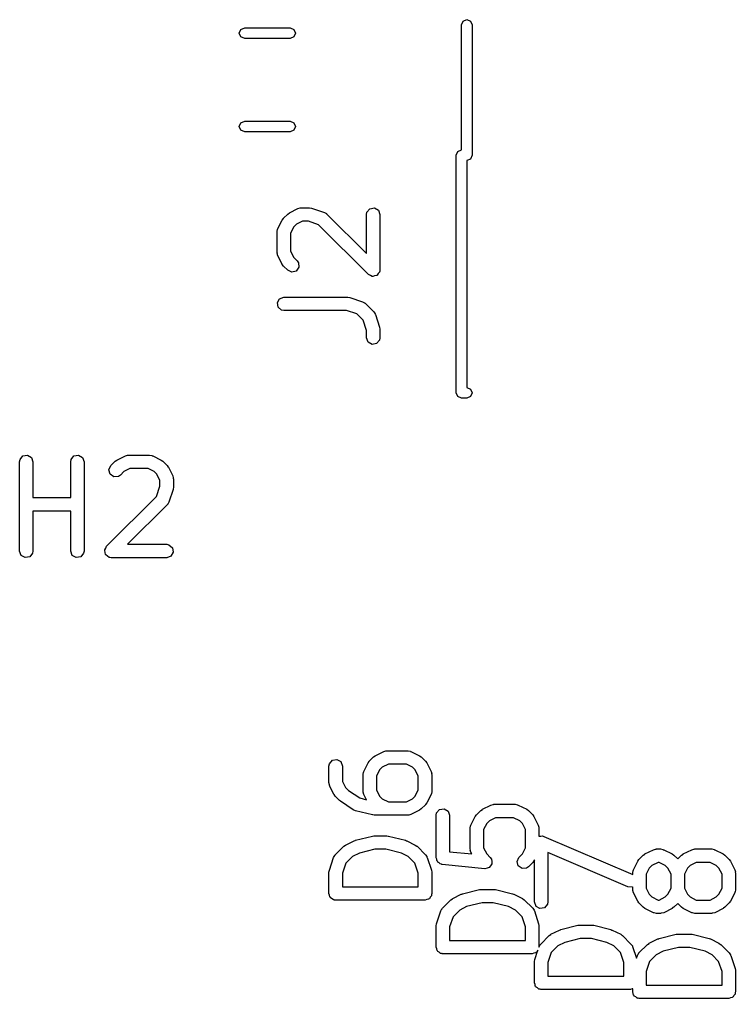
# Model space of a CAD drawing. Extents: x 116.8 to 159.2, y -137.5 to -92.6.
# Drawn here: x 128.71 to 136.73, y -137.31 to -126.35 of the extents above; entities that cross this region are included whole.
import ezdxf

# ---------------------------------------------------------------- set-up
doc = ezdxf.new("R2010")
doc.units = 0
doc.layers.add('BLACK', color=7, linetype='CONTINUOUS')

msp = doc.modelspace()

# ---------------------------------------------------------------- linework, layer by layer
at = {"layer": 'BLACK', "linetype": 'CONTINUOUS'}
for p, q in [((133.66, -126.41), (133.678, -126.368)), ((133.678, -126.368), (133.72, -126.35)), ((133.72, -126.35), (133.762, -126.368)), ((133.762, -126.368), (133.78, -126.41)), ((131.173, -126.502), (131.19, -126.46)), ((131.19, -126.545), (131.173, -126.502)), ((131.19, -126.46), (131.233, -126.442)), ((131.233, -126.442), (131.742, -126.442)), ((131.742, -126.442), (131.785, -126.46)), ((131.785, -126.46), (131.802, -126.502)), ((131.802, -126.502), (131.785, -126.545)), ((133.66, -127.81), (133.66, -126.41)), ((133.78, -126.41), (133.78, -127.87)), ((131.233, -126.562), (131.19, -126.545)), ((131.742, -126.562), (131.233, -126.562)), ((131.785, -126.545), (131.742, -126.562)), ((131.19, -127.505), (131.233, -127.487)), ((131.233, -127.487), (131.742, -127.487)), ((131.742, -127.487), (131.785, -127.505)), ((131.173, -127.547), (131.19, -127.505)), ((131.19, -127.59), (131.173, -127.547)), ((131.233, -127.607), (131.19, -127.59)), ((131.742, -127.607), (131.233, -127.607)), ((131.785, -127.59), (131.742, -127.607)), ((131.785, -127.505), (131.802, -127.547)), ((131.802, -127.547), (131.785, -127.59)), ((133.6, -127.87), (133.618, -127.828)), ((133.618, -127.828), (133.66, -127.81)), ((133.6, -130.53), (133.6, -127.87)), ((133.762, -127.912), (133.72, -127.93)), ((133.72, -127.93), (133.72, -130.47)), ((133.78, -127.87), (133.762, -127.912)), ((131.734, -128.514), (131.829, -128.466)), ((131.829, -128.466), (131.854, -128.459)), ((131.854, -128.459), (131.859, -128.46)), ((131.859, -128.46), (131.863, -128.458)), ((131.863, -128.458), (131.958, -128.458)), ((131.958, -128.458), (131.98, -128.462)), ((131.98, -128.462), (131.982, -128.462)), ((131.982, -128.462), (132.125, -128.51)), ((132.602, -128.508), (132.635, -128.468)), ((132.635, -128.468), (132.685, -128.459)), ((132.685, -128.459), (132.73, -128.485)), ((132.73, -128.485), (132.747, -128.533)), ((131.605, -128.69), (131.653, -128.595)), ((131.653, -128.595), (131.666, -128.577)), ((131.666, -128.577), (131.667, -128.576)), ((131.667, -128.576), (131.715, -128.528)), ((131.715, -128.528), (131.733, -128.515)), ((131.733, -128.515), (131.734, -128.514)), ((132.125, -128.51), (132.148, -128.522)), ((132.148, -128.522), (132.15, -128.526)), ((132.15, -128.526), (132.154, -128.528)), ((132.154, -128.528), (132.597, -128.971)), ((132.597, -128.533), (132.602, -128.508)), ((132.597, -128.971), (132.597, -128.533)), ((132.747, -128.533), (132.747, -129.152)), ((131.597, -128.724), (131.602, -128.698)), ((131.602, -128.698), (131.605, -128.695)), ((131.605, -128.695), (131.605, -128.69)), ((131.782, -128.673), (131.747, -128.742)), ((131.812, -128.643), (131.782, -128.673)), ((131.881, -128.608), (131.812, -128.643)), ((131.946, -128.608), (131.881, -128.608)), ((132.06, -128.647), (131.946, -128.608)), ((132.619, -129.205), (132.06, -128.647)), ((131.597, -128.962), (131.597, -128.724)), ((131.747, -128.742), (131.747, -128.944)), ((131.599, -128.966), (131.597, -128.962)), ((131.598, -128.97), (131.599, -128.966)), ((131.605, -128.995), (131.598, -128.97)), ((131.653, -129.091), (131.605, -128.995)), ((131.747, -128.944), (131.782, -129.013)), ((131.782, -129.013), (131.821, -129.052)), ((131.654, -129.092), (131.653, -129.091)), ((131.667, -129.11), (131.654, -129.092)), ((131.715, -129.158), (131.667, -129.11)), ((131.84, -129.124), (131.811, -129.166)), ((131.821, -129.052), (131.836, -129.073)), ((131.836, -129.073), (131.84, -129.124)), ((131.761, -129.179), (131.715, -129.158)), ((131.811, -129.166), (131.761, -129.179)), ((132.64, -129.215), (132.619, -129.205)), ((132.659, -129.226), (132.64, -129.215)), ((132.663, -129.226), (132.659, -129.226)), ((132.666, -129.227), (132.663, -129.226)), ((132.688, -129.221), (132.666, -129.227)), ((132.71, -129.217), (132.688, -129.221)), ((132.712, -129.215), (132.71, -129.217)), ((132.715, -129.214), (132.712, -129.215)), ((132.728, -129.195), (132.715, -129.214)), ((132.743, -129.178), (132.728, -129.195)), ((132.744, -129.173), (132.743, -129.178)), ((132.745, -129.172), (132.744, -129.173)), ((132.747, -129.152), (132.745, -129.169)), ((132.745, -129.169), (132.745, -129.172)), ((131.624, -129.476), (131.672, -129.458)), ((131.672, -129.458), (132.387, -129.458)), ((132.387, -129.458), (132.409, -129.462)), ((132.409, -129.462), (132.41, -129.462)), ((132.41, -129.462), (132.553, -129.51)), ((131.599, -129.52), (131.624, -129.476)), ((131.607, -129.571), (131.599, -129.52)), ((131.647, -129.604), (131.607, -129.571)), ((132.553, -129.51), (132.576, -129.522)), ((132.576, -129.522), (132.578, -129.526)), ((132.578, -129.526), (132.583, -129.528)), ((132.583, -129.528), (132.678, -129.623)), ((131.672, -129.608), (131.647, -129.604)), ((132.374, -129.608), (131.672, -129.608)), ((132.489, -129.647), (132.374, -129.608)), ((132.559, -129.717), (132.489, -129.647)), ((132.678, -129.623), (132.693, -129.644)), ((132.693, -129.644), (132.693, -129.649)), ((132.693, -129.649), (132.696, -129.652)), ((132.696, -129.652), (132.744, -129.795)), ((132.597, -129.831), (132.559, -129.717)), ((132.744, -129.795), (132.747, -129.818)), ((132.597, -129.914), (132.597, -129.831)), ((132.747, -129.818), (132.747, -129.819)), ((132.747, -129.819), (132.747, -129.914)), ((132.615, -129.962), (132.597, -129.914)), ((132.659, -129.988), (132.615, -129.962)), ((132.71, -129.979), (132.659, -129.988)), ((132.743, -129.94), (132.71, -129.979)), ((132.747, -129.914), (132.743, -129.94)), ((133.618, -130.572), (133.6, -130.53)), ((133.72, -130.47), (133.762, -130.488)), ((133.762, -130.488), (133.78, -130.53)), ((133.78, -130.53), (133.762, -130.572)), ((133.66, -130.59), (133.618, -130.572)), ((133.72, -130.59), (133.66, -130.59)), ((133.762, -130.572), (133.72, -130.59)), ((129.927, -131.229), (129.931, -131.227)), ((129.931, -131.227), (130.169, -131.227)), ((130.169, -131.227), (130.195, -131.232)), ((128.713, -131.302), (128.718, -131.277)), ((128.713, -132.302), (128.713, -131.302)), ((128.718, -131.277), (128.751, -131.237)), ((128.751, -131.237), (128.801, -131.229)), ((128.801, -131.229), (128.846, -131.254)), ((128.846, -131.254), (128.863, -131.302)), ((128.863, -131.302), (128.863, -131.704)), ((129.285, -131.302), (129.289, -131.277)), ((129.285, -131.704), (129.285, -131.302)), ((129.289, -131.277), (129.322, -131.237)), ((129.322, -131.237), (129.373, -131.229)), ((129.373, -131.229), (129.417, -131.254)), ((129.417, -131.254), (129.435, -131.302)), ((129.435, -131.302), (129.435, -132.302)), ((129.735, -131.345), (129.783, -131.297)), ((129.783, -131.297), (129.801, -131.284)), ((129.801, -131.284), (129.802, -131.283)), ((129.802, -131.283), (129.897, -131.235)), ((129.897, -131.235), (129.922, -131.228)), ((129.922, -131.228), (129.927, -131.229)), ((130.195, -131.232), (130.198, -131.235)), ((130.198, -131.235), (130.203, -131.235)), ((130.203, -131.235), (130.298, -131.283)), ((130.298, -131.283), (130.316, -131.296)), ((130.316, -131.296), (130.317, -131.297)), ((130.317, -131.297), (130.365, -131.345)), ((129.713, -131.391), (129.735, -131.345)), ((129.727, -131.441), (129.713, -131.391)), ((129.769, -131.47), (129.727, -131.441)), ((129.88, -131.412), (129.841, -131.451)), ((129.949, -131.377), (129.88, -131.412)), ((130.151, -131.377), (129.949, -131.377)), ((130.22, -131.412), (130.151, -131.377)), ((130.25, -131.442), (130.22, -131.412)), ((130.285, -131.511), (130.25, -131.442)), ((130.365, -131.345), (130.378, -131.363)), ((130.378, -131.363), (130.379, -131.364)), ((130.379, -131.364), (130.427, -131.459)), ((129.82, -131.466), (129.769, -131.47)), ((129.841, -131.451), (129.82, -131.466)), ((130.285, -131.576), (130.285, -131.511)), ((130.427, -131.459), (130.434, -131.484)), ((130.434, -131.484), (130.433, -131.489)), ((130.433, -131.489), (130.435, -131.493)), ((130.435, -131.493), (130.435, -131.588)), ((130.246, -131.69), (130.285, -131.576)), ((130.431, -131.612), (130.383, -131.755)), ((130.435, -131.588), (130.431, -131.61)), ((130.431, -131.61), (130.431, -131.612)), ((128.863, -131.704), (129.285, -131.704)), ((129.687, -132.249), (130.246, -131.69)), ((130.383, -131.755), (130.371, -131.778)), ((129.285, -131.854), (128.863, -131.854)), ((128.863, -131.854), (128.863, -132.302)), ((129.285, -132.302), (129.285, -131.854)), ((130.365, -131.784), (129.922, -132.227)), ((130.367, -131.78), (130.365, -131.784)), ((130.371, -131.778), (130.367, -131.78)), ((128.731, -132.351), (128.713, -132.302)), ((128.863, -132.302), (128.859, -132.328)), ((129.302, -132.351), (129.285, -132.302)), ((129.435, -132.302), (129.43, -132.328)), ((129.666, -132.296), (129.667, -132.293)), ((129.672, -132.318), (129.666, -132.296)), ((129.667, -132.289), (129.678, -132.27)), ((129.667, -132.293), (129.667, -132.289)), ((129.676, -132.34), (129.672, -132.318)), ((129.678, -132.27), (129.687, -132.249)), ((129.922, -132.227), (130.36, -132.227)), ((130.36, -132.227), (130.385, -132.232)), ((130.385, -132.232), (130.424, -132.265)), ((130.433, -132.315), (130.408, -132.36)), ((130.424, -132.265), (130.433, -132.315)), ((128.775, -132.376), (128.731, -132.351)), ((128.826, -132.367), (128.775, -132.376)), ((128.859, -132.328), (128.826, -132.367)), ((129.346, -132.376), (129.302, -132.351)), ((129.397, -132.367), (129.346, -132.376)), ((129.43, -132.328), (129.397, -132.367)), ((129.678, -132.342), (129.676, -132.34)), ((129.679, -132.345), (129.678, -132.342)), ((129.698, -132.358), (129.679, -132.345)), ((129.715, -132.373), (129.698, -132.358)), ((129.719, -132.374), (129.715, -132.373)), ((129.721, -132.375), (129.719, -132.374)), ((129.724, -132.375), (129.721, -132.375)), ((129.74, -132.377), (129.724, -132.375)), ((130.36, -132.377), (129.74, -132.377)), ((130.408, -132.36), (130.36, -132.377)), ((132.628, -134.656), (132.676, -134.609)), ((132.676, -134.609), (132.694, -134.596)), ((132.694, -134.596), (132.695, -134.595)), ((132.695, -134.595), (132.79, -134.547)), ((132.79, -134.547), (132.815, -134.54)), ((132.815, -134.54), (132.82, -134.541)), ((132.82, -134.541), (132.824, -134.539)), ((132.824, -134.539), (133.062, -134.539)), ((133.062, -134.539), (133.088, -134.544)), ((133.088, -134.544), (133.091, -134.547)), ((133.091, -134.547), (133.095, -134.547)), ((133.095, -134.547), (133.191, -134.595)), ((133.191, -134.595), (133.209, -134.608)), ((133.209, -134.608), (133.21, -134.609)), ((133.21, -134.609), (133.258, -134.656)), ((132.177, -134.71), (132.182, -134.684)), ((132.177, -134.9), (132.177, -134.71)), ((132.182, -134.684), (132.215, -134.645)), ((132.215, -134.645), (132.265, -134.636)), ((132.265, -134.636), (132.31, -134.661)), ((132.31, -134.661), (132.327, -134.71)), ((132.327, -134.71), (132.327, -134.882)), ((132.566, -134.771), (132.614, -134.676)), ((132.614, -134.676), (132.627, -134.658)), ((132.627, -134.658), (132.628, -134.656)), ((132.773, -134.724), (132.743, -134.754)), ((132.842, -134.689), (132.773, -134.724)), ((133.044, -134.689), (132.842, -134.689)), ((133.113, -134.724), (133.044, -134.689)), ((133.143, -134.754), (133.113, -134.724)), ((133.258, -134.656), (133.271, -134.675)), ((133.271, -134.675), (133.272, -134.676)), ((133.272, -134.676), (133.319, -134.771)), ((132.558, -134.805), (132.563, -134.779)), ((132.558, -134.995), (132.558, -134.805)), ((132.563, -134.779), (132.566, -134.776)), ((132.566, -134.776), (132.566, -134.771)), ((132.743, -134.754), (132.708, -134.822)), ((132.708, -134.822), (132.708, -134.978)), ((133.177, -134.822), (133.143, -134.754)), ((133.177, -134.978), (133.177, -134.822)), ((133.319, -134.771), (133.327, -134.796)), ((133.327, -134.796), (133.326, -134.801)), ((133.326, -134.801), (133.327, -134.805)), ((133.327, -134.805), (133.327, -134.995)), ((132.179, -134.904), (132.177, -134.9)), ((132.178, -134.909), (132.179, -134.904)), ((132.185, -134.934), (132.178, -134.909)), ((132.233, -135.029), (132.185, -134.934)), ((132.327, -134.882), (132.362, -134.951)), ((132.362, -134.951), (132.395, -134.985)), ((132.234, -135.03), (132.233, -135.029)), ((132.247, -135.048), (132.234, -135.03)), ((132.295, -135.096), (132.247, -135.048)), ((132.395, -134.985), (132.521, -135.068)), ((132.56, -134.999), (132.558, -134.995)), ((132.559, -135.004), (132.56, -134.999)), ((132.566, -135.029), (132.559, -135.004)), ((132.595, -135.087), (132.566, -135.029)), ((132.708, -134.978), (132.743, -135.046)), ((132.743, -135.046), (132.773, -135.076)), ((133.113, -135.076), (133.143, -135.046)), ((133.143, -135.046), (133.177, -134.978)), ((133.319, -135.029), (133.272, -135.124)), ((133.32, -135.024), (133.319, -135.029)), ((133.323, -135.021), (133.32, -135.024)), ((133.327, -134.995), (133.323, -135.021)), ((132.298, -135.097), (132.295, -135.096)), ((132.306, -135.105), (132.298, -135.097)), ((132.449, -135.2), (132.306, -135.105)), ((132.521, -135.068), (132.595, -135.087)), ((132.773, -135.076), (132.842, -135.111)), ((132.842, -135.111), (133.044, -135.111)), ((133.044, -135.111), (133.113, -135.076)), ((133.258, -135.144), (133.21, -135.191)), ((133.272, -135.124), (133.258, -135.142)), ((133.258, -135.142), (133.258, -135.144)), ((133.895, -135.195), (133.99, -135.147)), ((133.99, -135.147), (134.015, -135.14)), ((134.015, -135.14), (134.02, -135.141)), ((134.02, -135.141), (134.024, -135.139)), ((134.024, -135.139), (134.262, -135.139)), ((134.262, -135.139), (134.288, -135.144)), ((134.288, -135.144), (134.291, -135.147)), ((134.291, -135.147), (134.295, -135.147)), ((134.295, -135.147), (134.391, -135.195)), ((132.449, -135.201), (132.449, -135.2)), ((132.472, -135.211), (132.449, -135.201)), ((132.663, -135.258), (132.472, -135.211)), ((132.666, -135.258), (132.663, -135.258)), ((132.681, -135.261), (132.666, -135.258)), ((133.062, -135.261), (132.681, -135.261)), ((133.066, -135.259), (133.062, -135.261)), ((133.07, -135.26), (133.066, -135.259)), ((133.095, -135.253), (133.07, -135.26)), ((133.191, -135.205), (133.095, -135.253)), ((133.192, -135.204), (133.191, -135.205)), ((133.21, -135.191), (133.192, -135.204)), ((133.377, -135.262), (133.382, -135.236)), ((133.377, -135.738), (133.377, -135.262)), ((133.382, -135.236), (133.415, -135.197)), ((133.415, -135.197), (133.465, -135.188)), ((133.465, -135.188), (133.51, -135.214)), ((133.51, -135.214), (133.527, -135.262)), ((133.527, -135.262), (133.527, -135.67)), ((133.766, -135.371), (133.814, -135.276)), ((133.814, -135.276), (133.827, -135.258)), ((133.827, -135.258), (133.828, -135.256)), ((133.828, -135.256), (133.876, -135.209)), ((133.876, -135.209), (133.894, -135.196)), ((133.894, -135.196), (133.895, -135.195)), ((134.391, -135.195), (134.409, -135.208)), ((134.409, -135.208), (134.41, -135.209)), ((134.41, -135.209), (134.458, -135.256)), ((134.458, -135.256), (134.471, -135.275)), ((134.471, -135.275), (134.472, -135.276)), ((134.472, -135.276), (134.519, -135.371)), ((133.758, -135.405), (133.763, -135.379)), ((133.763, -135.379), (133.766, -135.376)), ((133.766, -135.376), (133.766, -135.371)), ((133.943, -135.354), (133.908, -135.422)), ((133.973, -135.324), (133.943, -135.354)), ((134.042, -135.289), (133.973, -135.324)), ((134.244, -135.289), (134.042, -135.289)), ((134.313, -135.324), (134.244, -135.289)), ((134.343, -135.354), (134.313, -135.324)), ((134.377, -135.422), (134.343, -135.354)), ((134.519, -135.371), (134.527, -135.396)), ((132.472, -135.542), (132.663, -135.494)), ((132.663, -135.494), (132.678, -135.493)), ((132.678, -135.493), (132.681, -135.492)), ((132.681, -135.492), (132.824, -135.492)), ((132.824, -135.492), (132.839, -135.494)), ((132.839, -135.494), (132.842, -135.494)), ((132.842, -135.494), (133.032, -135.542)), ((133.758, -135.643), (133.758, -135.405)), ((133.908, -135.422), (133.908, -135.625)), ((134.377, -135.625), (134.377, -135.422)), ((134.527, -135.396), (134.526, -135.401)), ((134.526, -135.401), (134.527, -135.405)), ((134.527, -135.405), (134.527, -135.497)), ((134.527, -135.497), (134.531, -135.495)), ((134.531, -135.495), (134.548, -135.496)), ((134.548, -135.496), (134.565, -135.493)), ((134.565, -135.493), (134.573, -135.497)), ((134.573, -135.497), (134.582, -135.498)), ((134.582, -135.498), (135.577, -135.924)), ((132.247, -135.704), (132.342, -135.609)), ((132.342, -135.609), (132.361, -135.596)), ((132.361, -135.596), (132.362, -135.595)), ((132.362, -135.595), (132.457, -135.547)), ((132.457, -135.547), (132.469, -135.544)), ((132.469, -135.544), (132.472, -135.542)), ((133.032, -135.542), (133.044, -135.547)), ((133.044, -135.547), (133.048, -135.547)), ((133.048, -135.547), (133.143, -135.595)), ((133.143, -135.595), (133.161, -135.608)), ((133.161, -135.608), (133.163, -135.609)), ((133.163, -135.609), (133.258, -135.704)), ((132.229, -135.733), (132.241, -135.711)), ((132.241, -135.711), (132.245, -135.708)), ((132.245, -135.708), (132.247, -135.704)), ((132.517, -135.685), (132.44, -135.724)), ((132.69, -135.642), (132.517, -135.685)), ((132.815, -135.642), (132.69, -135.642)), ((132.988, -135.685), (132.815, -135.642)), ((133.065, -135.724), (132.988, -135.685)), ((133.258, -135.704), (133.273, -135.725)), ((133.527, -135.67), (133.776, -135.695)), ((133.76, -135.647), (133.758, -135.643)), ((133.759, -135.651), (133.76, -135.647)), ((133.766, -135.676), (133.759, -135.651)), ((133.776, -135.695), (133.766, -135.676)), ((133.908, -135.625), (133.943, -135.694)), ((133.943, -135.694), (133.982, -135.733)), ((134.304, -135.733), (134.343, -135.694)), ((134.343, -135.694), (134.377, -135.625)), ((135.523, -136.064), (134.627, -135.68)), ((134.627, -135.68), (134.627, -136.233)), ((135.647, -135.756), (135.695, -135.709)), ((135.695, -135.709), (135.713, -135.696)), ((135.713, -135.696), (135.714, -135.695)), ((135.714, -135.695), (135.809, -135.647)), ((135.809, -135.647), (135.834, -135.64)), ((135.834, -135.64), (135.839, -135.641)), ((135.839, -135.641), (135.843, -135.639)), ((135.843, -135.639), (135.89, -135.639)), ((135.89, -135.639), (135.916, -135.644)), ((135.916, -135.644), (135.92, -135.647)), ((135.92, -135.647), (135.924, -135.647)), ((135.924, -135.647), (136.019, -135.695)), ((136.019, -135.695), (136.037, -135.708)), ((136.037, -135.708), (136.039, -135.709)), ((136.039, -135.709), (136.081, -135.751)), ((136.081, -135.751), (136.123, -135.709)), ((136.123, -135.709), (136.142, -135.696)), ((136.142, -135.696), (136.143, -135.695)), ((136.143, -135.695), (136.238, -135.647)), ((136.238, -135.647), (136.263, -135.64)), ((136.263, -135.64), (136.267, -135.641)), ((136.267, -135.641), (136.271, -135.639)), ((136.271, -135.639), (136.462, -135.639)), ((136.462, -135.639), (136.488, -135.644)), ((136.488, -135.644), (136.491, -135.647)), ((136.491, -135.647), (136.495, -135.647)), ((136.495, -135.647), (136.591, -135.695)), ((136.591, -135.695), (136.609, -135.708)), ((136.609, -135.708), (136.61, -135.709)), ((136.61, -135.709), (136.658, -135.756)), ((132.181, -135.876), (132.229, -135.733)), ((132.366, -135.798), (132.327, -135.912)), ((132.44, -135.724), (132.366, -135.798)), ((133.139, -135.798), (133.065, -135.724)), ((133.177, -135.912), (133.139, -135.798)), ((133.273, -135.725), (133.273, -135.73)), ((133.273, -135.73), (133.276, -135.733)), ((133.276, -135.733), (133.324, -135.876)), ((133.383, -135.753), (133.377, -135.738)), ((133.384, -135.769), (133.383, -135.753)), ((133.391, -135.776), (133.384, -135.769)), ((133.395, -135.786), (133.391, -135.776)), ((133.409, -135.794), (133.395, -135.786)), ((133.42, -135.806), (133.409, -135.794)), ((133.437, -135.81), (133.42, -135.806)), ((133.439, -135.812), (133.437, -135.81)), ((133.441, -135.812), (133.439, -135.812)), ((133.445, -135.813), (133.441, -135.812)), ((133.921, -135.86), (133.445, -135.813)), ((133.986, -135.827), (133.972, -135.847)), ((133.982, -135.733), (133.997, -135.754)), ((134.001, -135.806), (133.986, -135.827)), ((133.997, -135.754), (133.997, -135.755)), ((133.997, -135.755), (133.997, -135.755)), ((133.997, -135.755), (133.999, -135.78)), ((133.999, -135.78), (134.001, -135.805)), ((134.001, -135.805), (134.001, -135.806)), ((134.001, -135.806), (134.001, -135.806)), ((134.282, -135.779), (134.304, -135.733)), ((134.296, -135.829), (134.282, -135.779)), ((134.338, -135.858), (134.296, -135.829)), ((134.458, -135.791), (134.41, -135.839)), ((134.472, -135.772), (134.458, -135.79)), ((134.458, -135.79), (134.458, -135.791)), ((134.477, -135.761), (134.472, -135.772)), ((134.477, -136.233), (134.477, -135.761)), ((135.585, -135.871), (135.633, -135.776)), ((135.633, -135.776), (135.646, -135.758)), ((135.646, -135.758), (135.647, -135.756)), ((135.792, -135.824), (135.762, -135.854)), ((135.861, -135.789), (135.792, -135.824)), ((135.873, -135.789), (135.861, -135.789)), ((135.941, -135.824), (135.873, -135.789)), ((135.972, -135.854), (135.941, -135.824)), ((136.221, -135.824), (136.19, -135.854)), ((136.289, -135.789), (136.221, -135.824)), ((136.444, -135.789), (136.289, -135.789)), ((136.513, -135.824), (136.444, -135.789)), ((136.543, -135.854), (136.513, -135.824)), ((136.658, -135.756), (136.671, -135.775)), ((136.671, -135.775), (136.672, -135.776)), ((136.672, -135.776), (136.719, -135.871)), ((132.177, -135.9), (132.181, -135.878)), ((132.177, -136.138), (132.177, -135.9)), ((132.181, -135.878), (132.181, -135.876)), ((132.327, -135.912), (132.327, -136.063)), ((133.177, -136.063), (133.177, -135.912)), ((133.324, -135.876), (133.327, -135.898)), ((133.327, -135.898), (133.327, -135.9)), ((133.327, -135.9), (133.327, -136.138)), ((133.922, -135.86), (133.921, -135.86)), ((133.946, -135.854), (133.922, -135.86)), ((133.922, -135.86), (133.922, -135.86)), ((133.971, -135.848), (133.946, -135.854)), ((133.972, -135.847), (133.971, -135.847)), ((133.971, -135.847), (133.971, -135.848)), ((134.389, -135.854), (134.338, -135.858)), ((134.41, -135.839), (134.389, -135.854)), ((135.577, -135.905), (135.582, -135.879)), ((135.577, -135.924), (135.577, -135.905)), ((135.582, -135.879), (135.585, -135.876)), ((135.585, -135.876), (135.585, -135.871)), ((135.762, -135.854), (135.727, -135.922)), ((135.727, -135.922), (135.727, -136.078)), ((136.006, -135.922), (135.972, -135.854)), ((136.006, -136.078), (136.006, -135.922)), ((136.19, -135.854), (136.156, -135.922)), ((136.156, -135.922), (136.156, -136.078)), ((136.577, -135.922), (136.543, -135.854)), ((136.577, -136.078), (136.577, -135.922)), ((136.719, -135.871), (136.727, -135.896)), ((136.727, -135.896), (136.726, -135.901)), ((136.726, -135.901), (136.727, -135.905)), ((136.727, -135.905), (136.727, -136.095)), ((132.184, -136.156), (132.177, -136.138)), ((132.187, -136.176), (132.184, -136.156)), ((132.327, -136.063), (133.177, -136.063)), ((133.325, -136.154), (133.323, -136.164)), ((133.326, -136.151), (133.325, -136.154)), ((133.327, -136.138), (133.326, -136.148)), ((133.326, -136.148), (133.326, -136.151)), ((133.562, -136.195), (133.657, -136.147)), ((133.657, -136.147), (133.669, -136.144)), ((133.669, -136.144), (133.672, -136.142)), ((133.672, -136.142), (133.863, -136.094)), ((133.863, -136.094), (133.878, -136.093)), ((133.878, -136.093), (133.881, -136.092)), ((133.881, -136.092), (134.024, -136.092)), ((134.024, -136.092), (134.039, -136.094)), ((134.039, -136.094), (134.042, -136.094)), ((134.042, -136.094), (134.232, -136.142)), ((134.232, -136.142), (134.244, -136.147)), ((134.244, -136.147), (134.248, -136.147)), ((134.248, -136.147), (134.343, -136.195)), ((135.574, -136.067), (135.523, -136.064)), ((135.577, -136.065), (135.574, -136.067)), ((135.577, -136.095), (135.577, -136.065)), ((135.579, -136.099), (135.577, -136.095)), ((135.578, -136.104), (135.579, -136.099)), ((135.585, -136.129), (135.578, -136.104)), ((135.633, -136.224), (135.585, -136.129)), ((135.727, -136.078), (135.762, -136.146)), ((135.762, -136.146), (135.792, -136.176)), ((135.941, -136.176), (135.972, -136.146)), ((135.972, -136.146), (136.006, -136.078)), ((136.156, -136.078), (136.19, -136.146)), ((136.19, -136.146), (136.221, -136.176)), ((136.513, -136.176), (136.543, -136.146)), ((136.543, -136.146), (136.577, -136.078)), ((136.719, -136.129), (136.672, -136.224)), ((136.72, -136.124), (136.719, -136.129)), ((136.723, -136.121), (136.72, -136.124)), ((136.727, -136.095), (136.723, -136.121)), ((132.193, -136.18), (132.187, -136.176)), ((132.195, -136.186), (132.193, -136.18)), ((132.212, -136.196), (132.195, -136.186)), ((132.227, -136.209), (132.212, -136.196)), ((132.236, -136.21), (132.227, -136.209)), ((132.239, -136.212), (132.236, -136.21)), ((132.243, -136.211), (132.239, -136.212)), ((132.252, -136.213), (132.243, -136.211)), ((133.252, -136.213), (132.252, -136.213)), ((133.271, -136.206), (133.252, -136.213)), ((133.29, -136.203), (133.271, -136.206)), ((133.294, -136.198), (133.29, -136.203)), ((133.301, -136.196), (133.294, -136.198)), ((133.31, -136.179), (133.301, -136.196)), ((133.323, -136.164), (133.31, -136.179)), ((133.447, -136.304), (133.542, -136.209)), ((133.542, -136.209), (133.561, -136.196)), ((133.561, -136.196), (133.562, -136.195)), ((133.89, -136.242), (133.717, -136.285)), ((134.015, -136.242), (133.89, -136.242)), ((134.188, -136.285), (134.015, -136.242)), ((134.343, -136.195), (134.361, -136.208)), ((134.361, -136.208), (134.363, -136.209)), ((134.363, -136.209), (134.458, -136.304)), ((134.495, -136.282), (134.477, -136.233)), ((134.623, -136.259), (134.59, -136.298)), ((134.627, -136.233), (134.623, -136.259)), ((135.634, -136.225), (135.633, -136.224)), ((135.647, -136.244), (135.634, -136.225)), ((135.695, -136.291), (135.647, -136.244)), ((135.792, -136.176), (135.861, -136.211)), ((135.861, -136.211), (135.873, -136.211)), ((135.873, -136.211), (135.941, -136.176)), ((136.081, -136.249), (136.039, -136.291)), ((136.123, -136.291), (136.081, -136.249)), ((136.221, -136.176), (136.289, -136.211)), ((136.289, -136.211), (136.444, -136.211)), ((136.444, -136.211), (136.513, -136.176)), ((136.658, -136.244), (136.61, -136.291)), ((136.672, -136.224), (136.658, -136.242)), ((136.658, -136.242), (136.658, -136.244)), ((133.381, -136.476), (133.429, -136.333)), ((133.429, -136.333), (133.441, -136.311)), ((133.441, -136.311), (133.445, -136.308)), ((133.445, -136.308), (133.447, -136.304)), ((133.64, -136.324), (133.566, -136.398)), ((133.717, -136.285), (133.64, -136.324)), ((134.265, -136.324), (134.188, -136.285)), ((134.339, -136.398), (134.265, -136.324)), ((134.458, -136.304), (134.473, -136.325)), ((134.473, -136.325), (134.473, -136.33)), ((134.473, -136.33), (134.476, -136.333)), ((134.476, -136.333), (134.524, -136.476)), ((134.539, -136.307), (134.495, -136.282)), ((134.59, -136.298), (134.539, -136.307)), ((135.696, -136.292), (135.695, -136.291)), ((135.714, -136.305), (135.696, -136.292)), ((135.809, -136.353), (135.714, -136.305)), ((135.814, -136.353), (135.809, -136.353)), ((135.817, -136.356), (135.814, -136.353)), ((135.843, -136.361), (135.817, -136.356)), ((135.89, -136.361), (135.843, -136.361)), ((135.895, -136.359), (135.89, -136.361)), ((135.899, -136.36), (135.895, -136.359)), ((135.924, -136.353), (135.899, -136.36)), ((136.019, -136.305), (135.924, -136.353)), ((136.02, -136.304), (136.019, -136.305)), ((136.039, -136.291), (136.02, -136.304)), ((136.125, -136.292), (136.123, -136.291)), ((136.143, -136.305), (136.125, -136.292)), ((136.238, -136.353), (136.143, -136.305)), ((136.242, -136.353), (136.238, -136.353)), ((136.246, -136.356), (136.242, -136.353)), ((136.271, -136.361), (136.246, -136.356)), ((136.462, -136.361), (136.271, -136.361)), ((136.466, -136.359), (136.462, -136.361)), ((136.47, -136.36), (136.466, -136.359)), ((136.495, -136.353), (136.47, -136.36)), ((136.591, -136.305), (136.495, -136.353)), ((136.592, -136.304), (136.591, -136.305)), ((136.61, -136.291), (136.592, -136.304)), ((133.377, -136.5), (133.381, -136.478)), ((133.381, -136.478), (133.381, -136.476)), ((133.566, -136.398), (133.527, -136.512)), ((134.377, -136.512), (134.339, -136.398)), ((134.524, -136.476), (134.527, -136.498)), ((133.377, -136.738), (133.377, -136.5)), ((133.527, -136.512), (133.527, -136.663)), ((134.377, -136.663), (134.377, -136.512)), ((134.527, -136.498), (134.527, -136.5)), ((134.527, -136.5), (134.527, -136.738)), ((134.642, -136.609), (134.661, -136.596)), ((134.661, -136.596), (134.662, -136.595)), ((134.662, -136.595), (134.757, -136.547)), ((134.757, -136.547), (134.769, -136.544)), ((134.769, -136.544), (134.772, -136.542)), ((134.772, -136.542), (134.963, -136.494)), ((134.963, -136.494), (134.978, -136.493)), ((134.978, -136.493), (134.981, -136.492)), ((134.981, -136.492), (135.124, -136.492)), ((135.124, -136.492), (135.139, -136.494)), ((135.139, -136.494), (135.142, -136.494)), ((135.142, -136.494), (135.332, -136.542)), ((135.332, -136.542), (135.344, -136.547)), ((135.344, -136.547), (135.348, -136.547)), ((135.348, -136.547), (135.443, -136.595)), ((135.443, -136.595), (135.461, -136.608)), ((135.872, -136.642), (136.063, -136.594)), ((136.063, -136.594), (136.078, -136.593)), ((136.078, -136.593), (136.081, -136.592)), ((136.081, -136.592), (136.224, -136.592)), ((136.224, -136.592), (136.239, -136.594)), ((136.239, -136.594), (136.242, -136.594)), ((136.242, -136.594), (136.432, -136.642)), ((133.527, -136.663), (134.377, -136.663)), ((134.541, -136.711), (134.545, -136.708)), ((134.545, -136.708), (134.547, -136.704)), ((134.547, -136.704), (134.642, -136.609)), ((134.817, -136.685), (134.74, -136.724)), ((134.99, -136.642), (134.817, -136.685)), ((135.115, -136.642), (134.99, -136.642)), ((135.288, -136.685), (135.115, -136.642)), ((135.365, -136.724), (135.288, -136.685)), ((135.461, -136.608), (135.463, -136.609)), ((135.463, -136.609), (135.558, -136.704)), ((135.558, -136.704), (135.573, -136.725)), ((135.742, -136.709), (135.761, -136.696)), ((135.761, -136.696), (135.762, -136.695)), ((135.762, -136.695), (135.857, -136.647)), ((135.857, -136.647), (135.869, -136.644)), ((135.869, -136.644), (135.872, -136.642)), ((136.432, -136.642), (136.444, -136.647)), ((136.444, -136.647), (136.448, -136.647)), ((136.448, -136.647), (136.543, -136.695)), ((136.543, -136.695), (136.561, -136.708)), ((136.561, -136.708), (136.563, -136.709)), ((133.384, -136.756), (133.377, -136.738)), ((133.387, -136.776), (133.384, -136.756)), ((133.393, -136.78), (133.387, -136.776)), ((133.395, -136.786), (133.393, -136.78)), ((133.412, -136.796), (133.395, -136.786)), ((133.427, -136.809), (133.412, -136.796)), ((133.436, -136.81), (133.427, -136.809)), ((133.439, -136.812), (133.436, -136.81)), ((133.443, -136.811), (133.439, -136.812)), ((133.452, -136.813), (133.443, -136.811)), ((134.452, -136.813), (133.452, -136.813)), ((134.471, -136.806), (134.452, -136.813)), ((134.49, -136.803), (134.471, -136.806)), ((134.481, -136.876), (134.516, -136.772)), ((134.494, -136.798), (134.49, -136.803)), ((134.501, -136.796), (134.494, -136.798)), ((134.51, -136.779), (134.501, -136.796)), ((134.516, -136.772), (134.51, -136.779)), ((134.527, -136.738), (134.529, -136.733)), ((134.529, -136.733), (134.541, -136.711)), ((134.666, -136.798), (134.627, -136.912)), ((134.74, -136.724), (134.666, -136.798)), ((135.439, -136.798), (135.365, -136.724)), ((135.477, -136.912), (135.439, -136.798)), ((135.573, -136.725), (135.573, -136.73)), ((135.573, -136.73), (135.576, -136.733)), ((135.576, -136.733), (135.619, -136.863)), ((135.629, -136.833), (135.641, -136.811)), ((135.641, -136.811), (135.645, -136.808)), ((135.645, -136.808), (135.647, -136.804)), ((135.647, -136.804), (135.742, -136.709)), ((135.917, -136.785), (135.84, -136.824)), ((136.09, -136.742), (135.917, -136.785)), ((136.215, -136.742), (136.09, -136.742)), ((136.388, -136.785), (136.215, -136.742)), ((136.465, -136.824), (136.388, -136.785)), ((136.563, -136.709), (136.658, -136.804)), ((136.658, -136.804), (136.673, -136.825)), ((134.477, -136.9), (134.481, -136.878)), ((134.477, -137.138), (134.477, -136.9)), ((134.481, -136.878), (134.481, -136.876)), ((134.627, -136.912), (134.627, -137.063)), ((135.477, -137.063), (135.477, -136.912)), ((135.619, -136.863), (135.629, -136.833)), ((135.766, -136.898), (135.727, -137.012)), ((135.84, -136.824), (135.766, -136.898)), ((136.539, -136.898), (136.465, -136.824)), ((136.577, -137.012), (136.539, -136.898)), ((136.673, -136.825), (136.673, -136.83)), ((136.673, -136.83), (136.676, -136.833)), ((136.676, -136.833), (136.724, -136.976)), ((135.727, -137.012), (135.727, -137.163)), ((136.577, -137.163), (136.577, -137.012)), ((136.724, -136.976), (136.727, -136.998)), ((136.727, -136.998), (136.727, -137)), ((136.727, -137), (136.727, -137.238)), ((134.484, -137.156), (134.477, -137.138)), ((134.627, -137.063), (135.477, -137.063)), ((134.487, -137.176), (134.484, -137.156)), ((134.493, -137.18), (134.487, -137.176)), ((134.495, -137.186), (134.493, -137.18)), ((134.512, -137.196), (134.495, -137.186)), ((134.527, -137.209), (134.512, -137.196)), ((134.536, -137.21), (134.527, -137.209)), ((134.539, -137.212), (134.536, -137.21)), ((134.543, -137.211), (134.539, -137.212)), ((134.552, -137.213), (134.543, -137.211)), ((135.552, -137.213), (134.552, -137.213)), ((135.571, -137.206), (135.552, -137.213)), ((135.577, -137.205), (135.571, -137.206)), ((135.577, -137.238), (135.577, -137.205)), ((135.584, -137.256), (135.577, -137.238)), ((135.587, -137.276), (135.584, -137.256)), ((135.727, -137.163), (136.577, -137.163)), ((136.725, -137.254), (136.723, -137.264)), ((136.726, -137.251), (136.725, -137.254)), ((136.727, -137.238), (136.726, -137.248)), ((136.726, -137.248), (136.726, -137.251)), ((135.593, -137.28), (135.587, -137.276)), ((135.595, -137.286), (135.593, -137.28)), ((135.612, -137.296), (135.595, -137.286)), ((135.627, -137.309), (135.612, -137.296)), ((135.636, -137.31), (135.627, -137.309)), ((135.639, -137.312), (135.636, -137.31)), ((135.643, -137.311), (135.639, -137.312)), ((135.652, -137.313), (135.643, -137.311)), ((136.652, -137.313), (135.652, -137.313)), ((136.671, -137.306), (136.652, -137.313)), ((136.69, -137.303), (136.671, -137.306)), ((136.694, -137.298), (136.69, -137.303)), ((136.701, -137.296), (136.694, -137.298)), ((136.71, -137.279), (136.701, -137.296)), ((136.723, -137.264), (136.71, -137.279))]:
    msp.add_line(p, q, dxfattribs=at)

doc.saveas('drawing.dxf')
